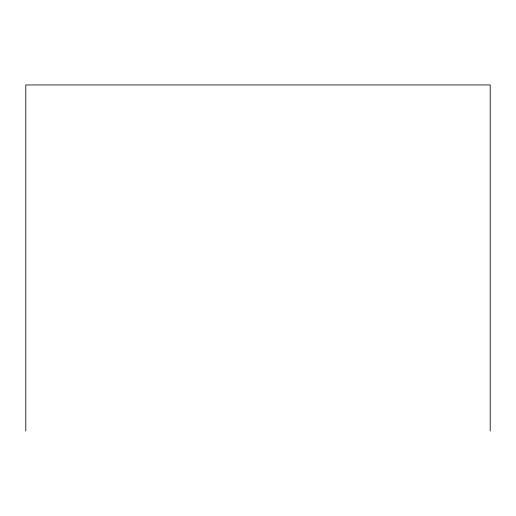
<?xml version="1.0" encoding="UTF-8"?>
<svg xmlns="http://www.w3.org/2000/svg" width="516" height="516" viewBox="0 0 516 516"><rect width="100%" height="100%" fill="white"/><g stroke="black" fill="none" stroke-linecap="round" stroke-linejoin="round"><path stroke-width="0.77" d="M490.2 431.053L490.2 84.947L25.8 84.947L25.8 431.053"/></g></svg>
